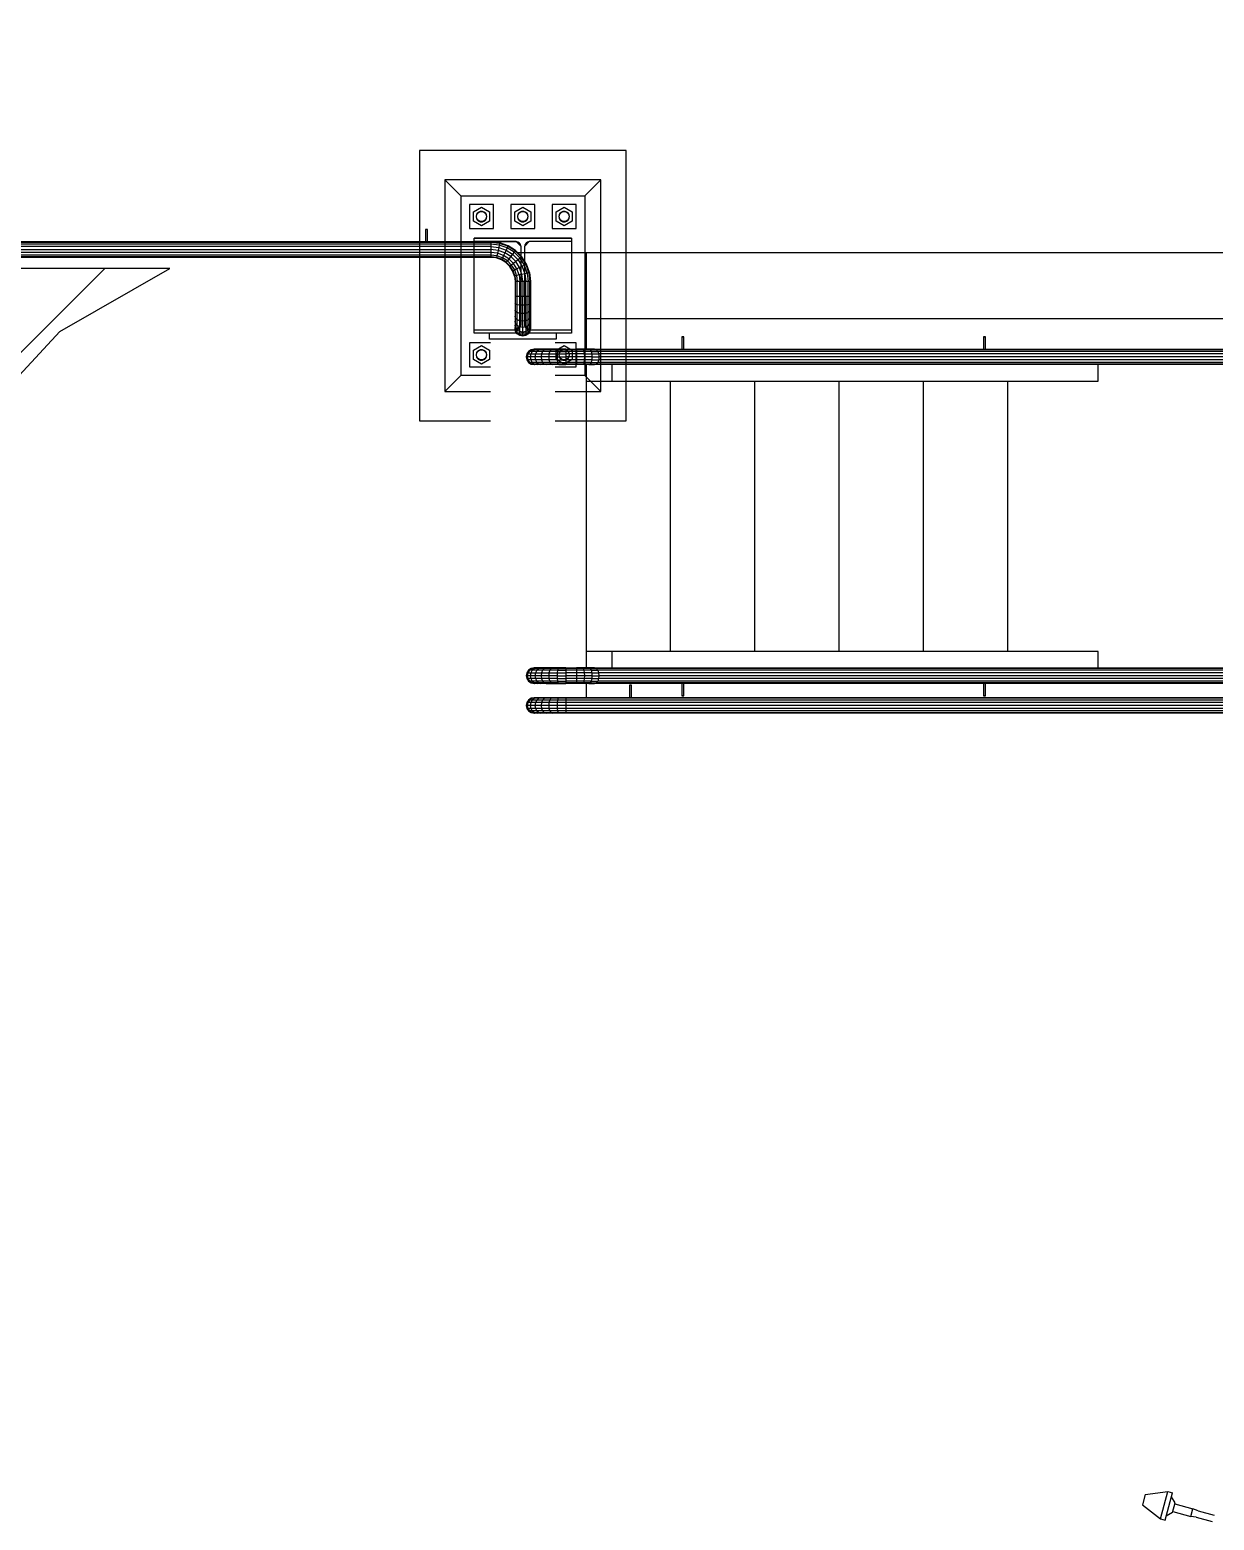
# Model space of a CAD drawing. Header units: metres. Extents: x 0 to 63075, y 0 to 44550.
# Drawn here: x 51832 to 52391, y 40464 to 41167 of the extents above; entities that cross this region are included whole.
import ezdxf

# ---------------------------------------------------------------- set-up
doc = ezdxf.new("R2010")
doc.units = ezdxf.units.M
doc.header["$LTSCALE"] = 75
for name, color, linetype in [('GSB', 7, 'Continuous'), ('ML6', 1, 'Continuous'), ('SDM', 7, 'Continuous'), ('SL1', 8, 'Continuous')]:
    doc.layers.add(name, color=color, linetype=linetype)
doc.styles.add('ROMANS', font='ROMANS.SHX')
doc.dimstyles.new('75___1-75', dxfattribs={"dimscale": 75, "dimtxt": 2.5, "dimasz": 2, "dimexe": 1.5, "dimexo": 1, "dimgap": 0.5, "dimtad": 1, "dimdec": 0, "dimzin": 12, "dimtxsty": 'ROMANS', "dimcen": 0, "dimclrd": 256, "dimclre": 256, "dimclrt": 3, "dimazin": 3, "dimtfac": 1, "dimtdec": 0, "dimtmove": 0, "dimatfit": 0, "dimfxl": 1, "dimlwd": -1, "dimlwe": -1, "dimarcsym": 0})

# ---------------------------------------------------------------- blocks, each defined once
blk = doc.blocks.new('A$C6bae614f')
at = {"layer": 'SL1'}
h = blk.add_hatch(dxfattribs=at)
h.set_pattern_fill('_USER', color=256, scale=195, angle=44.9981, style=0, pattern_type=0)
h.set_pattern_definition([(44.99813, (326091.56, -18363.04), (-137.8813, 137.89033), [])])
h.paths.add_polyline_path([(359760.7, 48209.2), (357689.8, 48209.3), (358149.4, 47980.1), (358391.7, 47682.6), (358756.2, 47608), (359119.1, 47692.5), (359415.1, 48010.8)])
for p, q in [((361195.5, 48579.7), (360545.5, 48579.7)), ((360545.5, 48579.7), (360545.5, 47729.7)), ((361195.5, 47729.7), (361195.5, 48579.7)), ((360675.5, 48437.2), (360625.5, 48487.2)), ((361115.5, 48487.2), (360625.5, 48487.2)), ((360625.5, 48487.2), (360625.5, 47822.2)), ((361115.5, 48487.2), (361065.5, 48437.2)), ((361115.5, 47822.2), (361115.5, 48487.2)), ((360675.5, 48437.2), (360675.5, 47872.2)), ((360675.5, 48437.2), (361065.5, 48437.2)), ((361065.5, 48437.2), (361065.5, 47872.2)), ((360703, 48409.7), (360703, 48334.7)), ((360778, 48409.7), (360703, 48409.7)), ((360715.1, 48386.9), (360740.5, 48401.6)), ((360715.1, 48357.5), (360715.1, 48386.9)), ((360725.5, 48379.4), (360723.9, 48372.2)), ((360723.9, 48372.2), (360725.5, 48365)), ((360730.1, 48385.2), (360725.5, 48379.4)), ((360736.8, 48388.4), (360730.1, 48385.2)), ((360744.2, 48388.4), (360736.8, 48388.4)), ((360740.5, 48401.6), (360766, 48386.9)), ((360750.9, 48385.2), (360744.2, 48388.4)), ((360755.5, 48379.4), (360750.9, 48385.2)), ((360757.2, 48372.2), (360755.5, 48379.4)), ((360755.5, 48365), (360757.2, 48372.2)), ((360766, 48386.9), (360766, 48357.5)), ((360778, 48334.7), (360778, 48409.7)), ((360833, 48409.7), (360833, 48334.7)), ((360908, 48409.7), (360833, 48409.7)), ((360845.1, 48386.9), (360870.5, 48401.6)), ((360845.1, 48357.5), (360845.1, 48386.9)), ((360855.5, 48379.4), (360853.9, 48372.2)), ((360853.9, 48372.2), (360855.5, 48364.9)), ((360860.1, 48385.2), (360855.5, 48379.4)), ((360866.8, 48388.4), (360860.1, 48385.2)), ((360874.2, 48388.4), (360866.8, 48388.4)), ((360870.5, 48401.6), (360896, 48386.9)), ((360880.9, 48385.2), (360874.2, 48388.4)), ((360885.5, 48379.4), (360880.9, 48385.2)), ((360887.2, 48372.2), (360885.5, 48379.4)), ((360885.5, 48364.9), (360887.2, 48372.2)), ((360896, 48386.9), (360896, 48357.5)), ((360908, 48334.7), (360908, 48409.7)), ((360963, 48409.7), (360963, 48334.7)), ((361038, 48409.7), (360963, 48409.7)), ((360975.1, 48386.9), (361000.5, 48401.5)), ((360975.1, 48357.5), (360975.1, 48386.9)), ((360985.5, 48379.4), (360983.9, 48372.2)), ((360983.9, 48372.2), (360985.5, 48364.9)), ((360990.1, 48385.2), (360985.5, 48379.4)), ((360996.8, 48388.4), (360990.1, 48385.2)), ((361004.2, 48388.4), (360996.8, 48388.4)), ((361000.5, 48401.5), (361026, 48386.9)), ((361010.9, 48385.2), (361004.2, 48388.4)), ((361015.5, 48379.4), (361010.9, 48385.2)), ((361017.2, 48372.2), (361015.5, 48379.4)), ((361015.5, 48364.9), (361017.2, 48372.2)), ((361026, 48386.9), (361026, 48357.5)), ((361038, 48334.7), (361038, 48409.7)), ((360564.2, 48331.7), (360564.2, 48292.6)), ((360570.5, 48331.7), (360564.2, 48331.7)), ((360570.5, 48292.6), (360570.5, 48331.7)), ((360703, 48334.7), (360778, 48334.7)), ((360740.5, 48342.8), (360715.1, 48357.5)), ((360725.5, 48365), (360730.1, 48359.2)), ((360730.1, 48359.2), (360736.8, 48355.9)), ((360736.8, 48355.9), (360744.2, 48355.9)), ((360766, 48357.5), (360740.5, 48342.8)), ((360744.2, 48355.9), (360750.9, 48359.2)), ((360750.9, 48359.2), (360755.5, 48365)), ((360833, 48334.7), (360908, 48334.7)), ((360870.5, 48342.8), (360845.1, 48357.5)), ((360855.5, 48364.9), (360860.1, 48359.1)), ((360860.1, 48359.1), (360866.8, 48355.9)), ((360866.8, 48355.9), (360874.2, 48355.9)), ((360896, 48357.5), (360870.5, 48342.8)), ((360874.2, 48355.9), (360880.9, 48359.1)), ((360880.9, 48359.1), (360885.5, 48364.9)), ((360963, 48334.7), (361038, 48334.7)), ((361000.5, 48342.8), (360975.1, 48357.5)), ((360985.5, 48364.9), (360990.1, 48359.1)), ((360990.1, 48359.1), (360996.8, 48355.9)), ((360996.8, 48355.9), (361004.2, 48355.9)), ((361026, 48357.5), (361000.5, 48342.8)), ((361004.2, 48355.9), (361010.9, 48359.1)), ((361010.9, 48359.1), (361015.5, 48364.9)), ((360770.5, 48292.6), (352386, 48292.9)), ((360770.5, 48290.7), (352386, 48291)), ((360770.5, 48285.4), (352386, 48285.7)), ((360770.5, 48277.5), (352386, 48277.8)), ((360717.5, 48304.2), (361023.5, 48304.2)), ((360717.5, 48005.2), (360717.5, 48304.2)), ((361023.5, 48304.2), (360717.5, 48304.2)), ((360850, 48293.2), (360717.5, 48293.2)), ((360717.5, 48293.2), (360850, 48293.2)), ((360798.2, 48289.5), (360770.5, 48292.6)), ((360770.5, 48292.6), (360770.5, 48290.7)), ((360797.8, 48287.7), (360770.5, 48290.7)), ((360770.5, 48290.7), (360770.5, 48285.4)), ((360770.5, 48285.4), (360770.5, 48277.5)), ((360796.6, 48282.5), (360770.5, 48285.4)), ((360770.5, 48277.5), (360794.9, 48274.8)), ((360770.5, 48277.5), (360770.5, 48268.2)), ((360794.9, 48274.8), (360792.8, 48265.7)), ((360796.6, 48282.5), (360794.9, 48274.8)), ((360794.9, 48274.8), (360818, 48266.7)), ((360797.8, 48287.7), (360796.6, 48282.5)), ((360821.4, 48273.8), (360796.6, 48282.5)), ((360798.2, 48289.5), (360797.8, 48287.7)), ((360823.7, 48278.6), (360797.8, 48287.7)), ((360824.5, 48280.3), (360798.2, 48289.5)), ((360821.4, 48273.8), (360818, 48266.7)), ((360823.7, 48278.6), (360821.4, 48273.8)), ((360843.6, 48259.9), (360821.4, 48273.8)), ((360824.5, 48280.3), (360823.7, 48278.6)), ((360846.9, 48264), (360823.7, 48278.6)), ((360848.1, 48265.4), (360824.5, 48280.3)), ((360865, 48278.2), (360850, 48293.2)), ((360865, 48278.2), (360850, 48293.2)), ((360865, 48031.2), (360865, 48278.2)), ((360891, 48293.2), (360876, 48278.2)), ((360876, 48278.2), (360891, 48293.2)), ((360876, 48278.2), (360876, 48031.2)), ((361023.5, 48293.2), (360891, 48293.2)), ((361023.5, 48293.2), (360891, 48293.2)), ((361023.5, 48304.2), (361023.5, 48005.2)), ((352386, 48268.5), (360770.5, 48268.2)), ((360770.5, 48258.8), (352386, 48259.1)), ((360770.5, 48250.9), (352386, 48251.2)), ((360770.5, 48245.6), (352386, 48245.9)), ((360770.5, 48243.8), (352386, 48244.1)), ((360792.8, 48265.7), (360770.5, 48268.2)), ((360770.5, 48268.2), (360770.5, 48258.8)), ((360790.7, 48256.6), (360770.5, 48258.8)), ((360770.5, 48258.8), (360770.5, 48250.9)), ((360770.5, 48250.9), (360770.5, 48245.6)), ((360788.9, 48248.9), (360770.5, 48250.9)), ((360770.5, 48245.6), (360770.5, 48243.8)), ((360787.8, 48243.7), (360770.5, 48245.6)), ((360787.3, 48241.9), (360770.5, 48243.8)), ((360787.8, 48243.7), (360787.3, 48241.9)), ((360803.3, 48236.3), (360787.3, 48241.9)), ((360788.9, 48248.9), (360787.8, 48243.7)), ((360804.1, 48238), (360787.8, 48243.7)), ((360790.7, 48256.6), (360788.9, 48248.9)), ((360806.4, 48242.7), (360788.9, 48248.9)), ((360792.8, 48265.7), (360790.7, 48256.6)), ((360809.9, 48249.9), (360790.7, 48256.6)), ((360813.9, 48258.3), (360792.8, 48265.7)), ((360804.1, 48238), (360803.3, 48236.3)), ((360817.7, 48227.3), (360803.3, 48236.3)), ((360806.4, 48242.7), (360804.1, 48238)), ((360818.8, 48228.7), (360804.1, 48238)), ((360809.9, 48249.9), (360806.4, 48242.7)), ((360822.1, 48232.9), (360806.4, 48242.7)), ((360813.9, 48258.3), (360809.9, 48249.9)), ((360827.1, 48239.1), (360809.9, 48249.9)), ((360818, 48266.7), (360813.9, 48258.3)), ((360832.9, 48246.4), (360813.9, 48258.3)), ((360818.8, 48228.7), (360817.7, 48227.3)), ((360829.6, 48215.3), (360817.7, 48227.3)), ((360818, 48266.7), (360838.7, 48253.7)), ((360822.1, 48232.9), (360818.8, 48228.7)), ((360831.1, 48216.5), (360818.8, 48228.7)), ((360827.1, 48239.1), (360822.1, 48232.9)), ((360835.2, 48219.8), (360822.1, 48232.9)), ((360832.9, 48246.4), (360827.1, 48239.1)), ((360841.4, 48224.7), (360827.1, 48239.1)), ((360838.7, 48253.7), (360832.9, 48246.4)), ((360848.7, 48230.5), (360832.9, 48246.4)), ((360843.6, 48259.9), (360838.7, 48253.7)), ((360838.7, 48253.7), (360856, 48236.4)), ((360848.7, 48230.5), (360841.4, 48224.7)), ((360846.9, 48264), (360843.6, 48259.9)), ((360862.2, 48241.3), (360843.6, 48259.9)), ((360848.1, 48265.4), (360846.9, 48264)), ((360866.3, 48244.6), (360846.9, 48264)), ((360867.8, 48245.7), (360848.1, 48265.4)), ((360856, 48236.4), (360848.7, 48230.5)), ((360860.6, 48211.6), (360848.7, 48230.5)), ((364431.1, 48258.1), (360855.3, 48258.2)), ((360862.2, 48241.3), (360856, 48236.4)), ((360856, 48236.4), (360869, 48215.6)), ((360866.3, 48244.6), (360862.2, 48241.3)), ((360876.2, 48219.1), (360862.2, 48241.3)), ((360867.8, 48245.7), (360866.3, 48244.6)), ((360880.9, 48221.4), (360866.3, 48244.6)), ((360882.6, 48222.2), (360867.8, 48245.7)), ((361070.5, 47955.3), (361070.5, 48258.2)), ((360831.1, 48216.5), (360829.6, 48215.3)), ((360838.6, 48201), (360829.6, 48215.3)), ((360835.2, 48219.8), (360831.1, 48216.5)), ((360840.3, 48201.8), (360831.1, 48216.5)), ((360841.4, 48224.7), (360835.2, 48219.8)), ((360845.1, 48204.1), (360835.2, 48219.8)), ((360840.3, 48201.8), (360838.6, 48201)), ((360844.2, 48185), (360838.6, 48201)), ((360845.1, 48204.1), (360840.3, 48201.8)), ((360846, 48185.4), (360840.3, 48201.8)), ((360852.2, 48207.5), (360841.4, 48224.7)), ((360846, 48185.4), (360844.2, 48185)), ((360844.2, 48185), (360846.1, 48168.2)), ((360852.2, 48207.5), (360845.1, 48204.1)), ((360851.2, 48186.6), (360845.1, 48204.1)), ((360851.2, 48186.6), (360846, 48185.4)), ((360846, 48185.4), (360848, 48168.2)), ((360858.9, 48188.4), (360851.2, 48186.6)), ((360851.2, 48186.6), (360853.3, 48168.2)), ((360860.6, 48211.6), (360852.2, 48207.5)), ((360858.9, 48188.4), (360852.2, 48207.5)), ((360868, 48190.4), (360858.9, 48188.4)), ((360858.9, 48188.4), (360861.2, 48168.2)), ((360869, 48215.6), (360860.6, 48211.6)), ((360868, 48190.4), (360860.6, 48211.6)), ((360877.1, 48192.5), (360868, 48190.4)), ((360870.5, 48168.2), (360868, 48190.4)), ((360876.2, 48219.1), (360869, 48215.6)), ((360869, 48215.6), (360877.1, 48192.5)), ((360880.9, 48221.4), (360876.2, 48219.1)), ((360884.8, 48194.3), (360876.2, 48219.1)), ((360884.8, 48194.3), (360877.1, 48192.5)), ((360877.1, 48192.5), (360879.9, 48168.2)), ((360882.6, 48222.2), (360880.9, 48221.4)), ((360890, 48195.4), (360880.9, 48221.4)), ((360891.8, 48195.9), (360882.6, 48222.2)), ((360890, 48195.4), (360884.8, 48194.3)), ((360884.8, 48194.3), (360887.8, 48168.2)), ((360891.8, 48195.9), (360890, 48195.4)), ((360890, 48195.4), (360893.1, 48168.2)), ((360891.8, 48195.9), (360894.9, 48168.2)), ((360846.1, 48168.2), (360846.1, 48020.9)), ((360894.9, 48168.2), (360846.1, 48168.2)), ((360848, 48022.4), (360848, 48168.2)), ((360853.3, 48006.6), (360853.3, 48168.2)), ((360861.2, 48001.5), (360861.2, 48168.2)), ((360870.5, 48168.2), (360870.5, 48120.9)), ((360879.9, 48120.9), (360879.9, 48168.2)), ((360887.8, 48006.6), (360887.8, 48168.2)), ((360893.1, 48014.3), (360893.1, 48168.2)), ((360894.9, 48168.2), (360894.9, 48020.9)), ((360894.9, 48120.9), (360846.1, 48120.9)), ((360848, 48096.6), (360846.1, 48098.7)), ((360853.3, 48094.8), (360848, 48096.6)), ((360861.2, 48093.7), (360853.3, 48094.8)), ((360870.5, 48093.2), (360861.2, 48093.7)), ((360870.5, 47996.5), (360870.5, 48120.9)), ((360879.9, 48093.7), (360870.5, 48093.2)), ((360879.9, 48120.9), (360879.9, 47998.4)), ((360887.8, 48094.8), (360879.9, 48093.7)), ((360893.1, 48096.6), (360887.8, 48094.8)), ((360894.9, 48098.7), (360893.1, 48096.6)), ((360848, 48073.5), (360846.1, 48077.5)), ((360848, 48052.8), (360846.1, 48058.6)), ((360848, 48035.4), (360846.1, 48042.7)), ((360853.3, 48070), (360848, 48073.5)), ((360853.3, 48047.8), (360848, 48052.8)), ((360861.2, 48067.8), (360853.3, 48070)), ((360861.2, 48044.5), (360853.3, 48047.8)), ((360870.5, 48066.9), (360861.2, 48067.8)), ((360870.5, 48043.4), (360861.2, 48044.5)), ((360879.9, 48067.8), (360870.5, 48066.9)), ((360879.9, 48044.5), (360870.5, 48043.4)), ((360887.8, 48070), (360879.9, 48067.8)), ((360887.8, 48047.8), (360879.9, 48044.5)), ((360893.1, 48073.5), (360887.8, 48070)), ((360893.1, 48052.8), (360887.8, 48047.8)), ((360894.9, 48077.5), (360893.1, 48073.5)), ((360894.9, 48058.6), (360893.1, 48052.8)), ((360894.9, 48042.7), (360893.1, 48035.4)), ((361070.5, 48051.2), (364431.1, 48051.1)), ((360717.5, 48016.2), (360850, 48016.2)), ((361023.5, 48005.2), (360717.5, 48005.2)), ((360765.5, 47986.2), (360765.5, 48005.2)), ((360848, 48022.4), (360846.1, 48030.8)), ((360848, 48014.3), (360846.1, 48023.4)), ((360848, 48011.6), (360846.1, 48020.9)), ((360853.3, 48029.2), (360848, 48035.4)), ((360848, 48014.3), (360848, 48022.4)), ((360853.3, 48015.3), (360848, 48022.4)), ((360853.3, 48006.6), (360848, 48014.3)), ((360848, 48014.3), (360848, 48011.6)), ((360853.3, 48003.7), (360848, 48011.6)), ((360850, 48016.2), (360865, 48031.2)), ((360861.2, 48025.1), (360853.3, 48029.2)), ((360861.2, 48010.5), (360853.3, 48015.3)), ((360853.3, 48006.6), (360853.3, 48003.7)), ((360861.2, 48001.5), (360853.3, 48006.6)), ((360861.2, 47998.4), (360853.3, 48003.7)), ((360870.5, 48023.7), (360861.2, 48025.1)), ((360870.5, 48008.8), (360861.2, 48010.5)), ((360870.5, 47999.6), (360861.2, 48001.5)), ((360861.2, 48001.5), (360861.2, 47998.4)), ((360870.5, 47996.5), (360861.2, 47998.4)), ((360879.9, 48025.1), (360870.5, 48023.7)), ((360879.9, 48010.5), (360870.5, 48008.8)), ((360879.9, 48001.5), (360870.5, 47999.6)), ((360879.9, 47998.4), (360870.5, 47996.5)), ((360876, 48031.2), (360891, 48016.2)), ((360887.8, 48029.2), (360879.9, 48025.1)), ((360887.8, 48015.3), (360879.9, 48010.5)), ((360887.8, 48006.6), (360879.9, 48001.5)), ((360887.8, 48003.7), (360879.9, 47998.4)), ((360893.1, 48035.4), (360887.8, 48029.2)), ((360893.1, 48022.4), (360887.8, 48015.3)), ((360893.1, 48014.3), (360887.8, 48006.6)), ((360893.1, 48011.6), (360887.8, 48003.7)), ((360887.8, 48006.6), (360887.8, 48003.7)), ((360891, 48016.2), (361023.5, 48016.2)), ((360894.9, 48030.8), (360893.1, 48022.4)), ((360893.1, 48014.3), (360894.9, 48023.4)), ((360894.9, 48020.9), (360893.1, 48011.6)), ((360893.1, 48011.6), (360893.1, 48014.3)), ((360894.7, 48022.2), (360894.9, 48020.9)), ((360975.5, 48005.2), (360975.5, 47986.2)), ((361376.9, 47994.4), (361370.5, 47994.4)), ((361370.5, 47994.4), (361376.9, 47994.4)), ((361370.5, 47994.4), (361370.5, 47955.3)), ((361376.9, 47955.3), (361376.9, 47994.4)), ((362318.8, 47994.4), (362325.2, 47994.4)), ((362325.2, 47994.4), (362318.8, 47994.4)), ((362318.8, 47994.4), (362318.8, 47955.3)), ((362325.2, 47955.3), (362325.2, 47994.4)), ((360703, 47974.7), (360703, 47899.7)), ((360769, 47974.7), (360703, 47974.7)), ((360715.1, 47951.9), (360740.5, 47966.6)), ((360715.1, 47922.5), (360715.1, 47951.9)), ((360725.5, 47944.4), (360723.8, 47937.2)), ((360730.1, 47950.2), (360725.5, 47944.4)), ((360736.8, 47953.4), (360730.1, 47950.2)), ((360744.2, 47953.4), (360736.8, 47953.4)), ((360740.5, 47966.6), (360765.9, 47951.9)), ((360750.9, 47950.2), (360744.2, 47953.4)), ((360755.5, 47944.4), (360750.9, 47950.2)), ((360757.2, 47937.2), (360755.5, 47944.4)), ((360975.5, 47986.2), (360765.5, 47986.2)), ((360765.9, 47951.9), (360765.9, 47922.5)), ((360888.8, 47948.2), (360883.5, 47940.3)), ((360891.7, 47948.2), (360886.5, 47940.3)), ((360896.7, 47953.5), (360888.8, 47948.2)), ((360891.7, 47948.2), (360888.8, 47948.2)), ((360899.4, 47953.5), (360891.7, 47948.2)), ((360900.4, 47948.2), (360891.7, 47948.2)), ((360900.4, 47948.2), (360895.6, 47940.3)), ((360906, 47955.3), (360896.7, 47953.5)), ((360899.4, 47953.5), (360896.7, 47953.5)), ((360908.5, 47955.3), (360899.4, 47953.5)), ((360907.5, 47953.5), (360899.4, 47953.5)), ((360907.5, 47953.5), (360900.4, 47948.2)), ((360914.3, 47948.2), (360900.4, 47948.2)), ((360908.5, 47955.3), (360906, 47955.3)), ((360915.9, 47955.3), (360907.5, 47953.5)), ((360920.5, 47953.5), (360907.5, 47953.5)), ((360915.9, 47955.3), (360908.5, 47955.3)), ((360914.3, 47948.2), (360910.2, 47940.3)), ((360920.5, 47953.5), (360914.3, 47948.2)), ((360932.9, 47948.2), (360914.3, 47948.2)), ((360927.8, 47955.3), (360915.9, 47955.3)), ((360927.8, 47955.3), (360920.5, 47953.5)), ((360937.8, 47953.5), (360920.5, 47953.5)), ((360943.7, 47955.3), (360927.8, 47955.3)), ((360932.9, 47948.2), (360929.6, 47940.3)), ((360937.8, 47953.5), (360932.9, 47948.2)), ((360955.1, 47948.2), (360932.9, 47948.2)), ((360943.7, 47955.3), (360937.8, 47953.5)), ((360958.6, 47953.5), (360937.8, 47953.5)), ((360962.6, 47955.3), (360943.7, 47955.3)), ((360955.1, 47948.2), (360952.8, 47940.3)), ((360958.6, 47953.5), (360955.1, 47948.2)), ((360979.9, 47948.2), (360955.1, 47948.2)), ((360962.6, 47955.3), (360958.6, 47953.5)), ((360981.7, 47953.5), (360958.6, 47953.5)), ((360983.8, 47955.3), (360962.6, 47955.3)), ((361038, 47974.7), (360972, 47974.7)), ((360975.1, 47951.9), (361000.5, 47966.5)), ((360975.1, 47922.5), (360975.1, 47951.9)), ((360979.9, 47948.2), (360978.7, 47940.3)), ((360981.7, 47953.5), (360979.9, 47948.2)), ((360979.9, 47948.2), (361006, 47948.2)), ((360983.8, 47955.3), (360981.7, 47953.5)), ((360981.7, 47953.5), (361006, 47953.5)), ((361006, 47955.3), (360983.8, 47955.3)), ((360985.5, 47944.4), (360983.8, 47937.2)), ((360990.1, 47950.2), (360985.5, 47944.4)), ((360996.8, 47953.4), (360990.1, 47950.2)), ((361004.2, 47953.4), (360996.8, 47953.4)), ((361000.5, 47966.5), (361025.9, 47951.9)), ((361010.9, 47950.2), (361004.2, 47953.4)), ((361006, 47955.3), (361039.1, 47955.3)), ((361006, 47955.3), (361006, 47953.5)), ((361039.1, 47953.5), (361006, 47953.5)), ((361006, 47953.5), (361006, 47948.2)), ((361006, 47948.2), (361006, 47940.3)), ((361039.1, 47948.2), (361006, 47948.2)), ((361015.5, 47944.4), (361010.9, 47950.2)), ((361017.2, 47937.2), (361015.5, 47944.4)), ((361025.9, 47951.9), (361025.9, 47922.5)), ((361038, 47899.7), (361038, 47974.7)), ((361059.3, 47955.3), (361039.1, 47955.3)), ((361039.1, 47955.3), (361039.1, 47953.5)), ((361061.1, 47953.5), (361039.1, 47953.5)), ((361039.1, 47953.5), (361039.1, 47948.2)), ((361039.1, 47948.2), (361039.1, 47940.3)), ((361062.7, 47948.2), (361039.1, 47948.2)), ((361059.3, 47955.3), (361061.1, 47953.5)), ((361078.6, 47955.3), (361059.3, 47955.3)), ((361061.1, 47953.5), (361062.7, 47948.2)), ((361082.3, 47953.5), (361061.1, 47953.5)), ((361085.4, 47948.2), (361062.7, 47948.2)), ((361062.7, 47948.2), (361063.8, 47940.3)), ((361096.3, 47955.3), (361078.6, 47955.3)), ((361078.6, 47955.3), (361082.3, 47953.5)), ((361082.3, 47953.5), (361101.6, 47953.5)), ((361082.3, 47953.5), (361085.4, 47948.2)), ((361085.4, 47948.2), (361087.5, 47940.3)), ((361085.4, 47948.2), (361106.1, 47948.2)), ((361096.3, 47955.3), (361101.6, 47953.5)), ((361096.3, 47955.3), (364345.1, 47955.2)), ((364361.4, 47953.4), (361101.6, 47953.5)), ((361101.6, 47953.5), (361106.1, 47948.2)), ((361106.1, 47948.2), (361109.2, 47940.3)), ((364375.3, 47948.1), (361106.1, 47948.2)), ((360703, 47899.7), (360769, 47899.7)), ((360740.5, 47907.8), (360715.1, 47922.5)), ((360723.8, 47937.2), (360725.5, 47930)), ((360725.5, 47930), (360730.1, 47924.2)), ((360730.1, 47924.2), (360736.8, 47920.9)), ((360736.8, 47920.9), (360744.2, 47920.9)), ((360765.9, 47922.5), (360740.5, 47907.8)), ((360744.2, 47920.9), (360750.9, 47924.2)), ((360750.9, 47924.2), (360755.5, 47930)), ((360755.5, 47930), (360757.2, 47937.2)), ((360883.5, 47940.3), (360881.6, 47930.9)), ((360881.6, 47930.9), (360883.5, 47921.6)), ((360884.7, 47930.9), (360881.6, 47930.9)), ((360886.5, 47940.3), (360883.5, 47940.3)), ((360883.5, 47921.6), (360888.7, 47913.7)), ((360886.5, 47921.6), (360883.5, 47921.6)), ((360886.5, 47940.3), (360884.7, 47930.9)), ((360884.7, 47930.9), (360886.5, 47921.6)), ((360893.9, 47930.9), (360884.7, 47930.9)), ((360886.5, 47940.3), (360895.6, 47940.3)), ((360886.5, 47921.6), (360891.7, 47913.7)), ((360895.6, 47921.6), (360886.5, 47921.6)), ((360888.7, 47913.7), (360896.7, 47908.4)), ((360891.7, 47913.7), (360888.7, 47913.7)), ((360891.7, 47913.7), (360899.4, 47908.4)), ((360900.4, 47913.7), (360891.7, 47913.7)), ((360895.6, 47940.3), (360893.9, 47930.9)), ((360908.7, 47930.9), (360893.9, 47930.9)), ((360893.9, 47930.9), (360895.6, 47921.6)), ((360895.6, 47940.3), (360910.2, 47940.3)), ((360895.6, 47921.6), (360900.4, 47913.7)), ((360910.2, 47921.6), (360895.6, 47921.6)), ((360896.7, 47908.4), (360906, 47906.5)), ((360899.4, 47908.4), (360896.7, 47908.4)), ((360899.4, 47908.4), (360908.5, 47906.5)), ((360907.5, 47908.4), (360899.4, 47908.4)), ((360900.4, 47913.7), (360907.5, 47908.4)), ((360914.3, 47913.7), (360900.4, 47913.7)), ((360908.5, 47906.5), (360906, 47906.5)), ((360907.5, 47908.4), (360915.9, 47906.5)), ((360920.5, 47908.4), (360907.5, 47908.4)), ((360915.9, 47906.5), (360908.5, 47906.5)), ((360910.2, 47940.3), (360908.7, 47930.9)), ((360928.4, 47930.9), (360908.7, 47930.9)), ((360908.7, 47930.9), (360910.2, 47921.6)), ((360910.2, 47940.3), (360929.6, 47940.3)), ((360910.2, 47921.6), (360914.3, 47913.7)), ((360929.6, 47921.6), (360910.2, 47921.6)), ((360932.9, 47913.7), (360914.3, 47913.7)), ((360914.3, 47913.7), (360920.5, 47908.4)), ((360927.8, 47906.5), (360915.9, 47906.5)), ((360937.8, 47908.4), (360920.5, 47908.4)), ((360920.5, 47908.4), (360927.8, 47906.5)), ((360943.7, 47906.5), (360927.8, 47906.5)), ((360929.6, 47940.3), (360928.4, 47930.9)), ((360928.4, 47930.9), (360929.6, 47921.6)), ((360952, 47930.9), (360928.4, 47930.9)), ((360929.6, 47940.3), (360952.8, 47940.3)), ((360929.6, 47921.6), (360932.9, 47913.7)), ((360952.8, 47921.6), (360929.6, 47921.6)), ((360932.9, 47913.7), (360937.8, 47908.4)), ((360955.1, 47913.7), (360932.9, 47913.7)), ((360958.6, 47908.4), (360937.8, 47908.4)), ((360937.8, 47908.4), (360943.7, 47906.5)), ((360962.6, 47906.5), (360943.7, 47906.5)), ((360952.8, 47940.3), (360952, 47930.9)), ((360978.3, 47930.9), (360952, 47930.9)), ((360952, 47930.9), (360952.8, 47921.6)), ((360952.8, 47940.3), (360978.7, 47940.3)), ((360978.7, 47921.6), (360952.8, 47921.6)), ((360952.8, 47921.6), (360955.1, 47913.7)), ((360955.1, 47913.7), (360958.6, 47908.4)), ((360979.9, 47913.7), (360955.1, 47913.7)), ((360958.6, 47908.4), (360962.6, 47906.5)), ((360981.7, 47908.4), (360958.6, 47908.4)), ((360983.8, 47906.5), (360962.6, 47906.5)), ((360972, 47899.7), (361038, 47899.7)), ((361000.5, 47907.8), (360975.1, 47922.5)), ((360978.7, 47940.3), (360978.3, 47930.9)), ((360978.3, 47930.9), (360978.7, 47921.6)), ((360978.3, 47930.9), (361006, 47930.9)), ((360978.7, 47940.3), (361006, 47940.3)), ((360978.7, 47921.6), (361006, 47921.6)), ((360978.7, 47921.6), (360979.9, 47913.7)), ((360979.9, 47913.7), (361006, 47913.7)), ((360979.9, 47913.7), (360981.7, 47908.4)), ((360981.7, 47908.4), (360983.8, 47906.5)), ((360981.7, 47908.4), (361006, 47908.4)), ((360983.8, 47937.2), (360985.5, 47929.9)), ((360983.8, 47906.5), (361006, 47906.5)), ((360985.5, 47929.9), (360990.1, 47924.1)), ((360990.1, 47924.1), (360996.8, 47920.9)), ((360996.8, 47920.9), (361004.2, 47920.9)), ((361025.9, 47922.5), (361000.5, 47907.8)), ((361004.2, 47920.9), (361010.9, 47924.1)), ((361039.1, 47940.3), (361006, 47940.3)), ((361006, 47940.3), (361006, 47930.9)), ((361006, 47930.9), (361006, 47921.6)), ((361039.1, 47930.9), (361006, 47930.9)), ((361039.1, 47921.6), (361006, 47921.6)), ((361006, 47921.6), (361006, 47913.7)), ((361006, 47913.7), (361006, 47908.4)), ((361039.1, 47913.7), (361006, 47913.7)), ((361039.1, 47908.4), (361006, 47908.4)), ((361006, 47908.4), (361006, 47906.5)), ((361039.1, 47906.5), (361006, 47906.5)), ((361010.9, 47924.1), (361015.5, 47929.9)), ((361015.5, 47929.9), (361017.2, 47937.2)), ((361039.1, 47940.3), (361039.1, 47930.9)), ((361063.8, 47940.3), (361039.1, 47940.3)), ((361039.1, 47930.9), (361039.1, 47921.6)), ((361064.2, 47930.9), (361039.1, 47930.9)), ((361039.1, 47921.6), (361039.1, 47913.7)), ((361063.8, 47921.6), (361039.1, 47921.6)), ((361039.1, 47913.7), (361039.1, 47908.4)), ((361062.7, 47913.7), (361039.1, 47913.7)), ((361061.1, 47908.4), (361039.1, 47908.4)), ((361039.1, 47908.4), (361039.1, 47906.5)), ((361059.3, 47906.5), (361039.1, 47906.5)), ((361061.1, 47908.4), (361059.3, 47906.5)), ((361078.6, 47906.5), (361059.3, 47906.5)), ((361062.7, 47913.7), (361061.1, 47908.4)), ((361082.3, 47908.4), (361061.1, 47908.4)), ((361063.8, 47921.6), (361062.7, 47913.7)), ((361085.4, 47913.7), (361062.7, 47913.7)), ((361063.8, 47940.3), (361064.2, 47930.9)), ((361063.8, 47940.3), (361087.5, 47940.3)), ((361064.2, 47930.9), (361063.8, 47921.6)), ((361087.5, 47921.6), (361063.8, 47921.6)), ((361088.2, 47930.9), (361064.2, 47930.9)), ((361070.5, 46952.8), (361070.5, 47906.5)), ((361082.3, 47908.4), (361078.6, 47906.5)), ((361078.6, 47906.5), (361096.3, 47906.5)), ((361085.4, 47913.7), (361082.3, 47908.4)), ((361082.3, 47908.4), (361101.6, 47908.4)), ((361087.5, 47921.6), (361085.4, 47913.7)), ((361085.4, 47913.7), (361106.1, 47913.7)), ((361087.5, 47940.3), (361088.2, 47930.9)), ((361087.5, 47940.3), (361109.2, 47940.3)), ((361088.2, 47930.9), (361087.5, 47921.6)), ((361087.5, 47921.6), (361109.2, 47921.6)), ((361088.2, 47930.9), (361110.2, 47930.9)), ((361101.6, 47908.4), (361096.3, 47906.5)), ((364345.1, 47906.4), (361096.3, 47906.5)), ((361106.1, 47913.7), (361101.6, 47908.4)), ((364361.4, 47908.3), (361101.6, 47908.4)), ((361109.2, 47921.6), (361106.1, 47913.7)), ((364375.3, 47913.6), (361106.1, 47913.7)), ((361109.2, 47940.3), (361110.2, 47930.9)), ((364384.5, 47940.1), (361109.2, 47940.3)), ((361110.2, 47930.9), (361109.2, 47921.6)), ((364384.5, 47921.5), (361109.2, 47921.6)), ((364387.8, 47930.8), (361110.2, 47930.9)), ((361150.1, 47906.5), (361150.1, 47854.7)), ((361150.1, 47906.5), (361150.1, 47854.7)), ((362679.5, 47854.6), (362679.5, 47906.5)), ((360675.5, 47872.2), (360625.5, 47822.2)), ((360769, 47872.2), (360675.5, 47872.2)), ((361065.5, 47872.2), (360972, 47872.2)), ((361115.5, 47822.2), (361065.5, 47872.2)), ((361070.5, 47854.7), (361150.1, 47854.7)), ((361150.1, 47854.7), (362679.5, 47854.6)), ((361335.5, 47004.7), (361335.5, 47854.7)), ((361600.5, 47004.7), (361600.5, 47854.7)), ((361865.5, 47004.7), (361865.5, 47854.7)), ((362130.5, 47004.6), (362130.5, 47854.6)), ((362395.5, 47004.6), (362395.5, 47854.6)), ((360625.5, 47822.2), (360769, 47822.2)), ((360972, 47822.2), (361115.5, 47822.2)), ((360545.5, 47729.7), (360769, 47729.7)), ((360972, 47729.7), (361195.5, 47729.7)), ((362679.4, 47004.6), (361070.5, 47004.7)), ((361150.1, 47004.7), (361150.1, 46952.8)), ((362679.4, 46952.8), (362679.4, 47004.6)), ((360883.4, 46937.8), (360881.6, 46928.4)), ((360881.6, 46928.4), (360883.4, 46919.1)), ((360884.7, 46928.4), (360881.6, 46928.4)), ((360888.7, 46945.7), (360883.4, 46937.8)), ((360886.5, 46937.8), (360883.4, 46937.8)), ((360883.4, 46919.1), (360888.7, 46911.2)), ((360886.5, 46919.1), (360883.4, 46919.1)), ((360886.5, 46937.8), (360884.7, 46928.4)), ((360884.7, 46928.4), (360886.5, 46919.1)), ((360908.7, 46928.4), (360884.7, 46928.4)), ((360891.7, 46945.7), (360886.5, 46937.8)), ((360886.5, 46937.8), (360895.6, 46937.8)), ((360886.5, 46919.1), (360891.7, 46911.2)), ((360910.2, 46919.1), (360886.5, 46919.1)), ((360896.6, 46951), (360888.7, 46945.7)), ((360891.7, 46945.7), (360888.7, 46945.7)), ((360899.4, 46951), (360891.7, 46945.7)), ((360900.3, 46945.7), (360891.7, 46945.7)), ((360895.6, 46937.8), (360893.9, 46928.4)), ((360893.9, 46928.4), (360895.6, 46919.1)), ((360900.3, 46945.7), (360895.6, 46937.8)), ((360895.6, 46937.8), (360978.7, 46937.8)), ((360895.6, 46919.1), (360900.3, 46911.2)), ((360906, 46952.8), (360896.6, 46951)), ((360899.4, 46951), (360896.6, 46951)), ((360908.5, 46952.8), (360899.4, 46951)), ((360907.5, 46951), (360899.4, 46951)), ((360907.5, 46951), (360900.3, 46945.7)), ((360979.9, 46945.7), (360900.3, 46945.7)), ((360908.5, 46952.8), (360906, 46952.8)), ((360915.9, 46952.8), (360907.5, 46951)), ((360981.6, 46951), (360907.5, 46951)), ((360915.9, 46952.8), (360908.5, 46952.8)), ((360910.2, 46937.8), (360908.7, 46928.4)), ((360978.3, 46928.4), (360908.7, 46928.4)), ((360908.7, 46928.4), (360910.2, 46919.1)), ((360914.3, 46945.7), (360910.2, 46937.8)), ((360910.2, 46919.1), (360914.3, 46911.2)), ((360929.6, 46919.1), (360910.2, 46919.1)), ((360920.5, 46951), (360914.3, 46945.7)), ((360927.8, 46952.8), (360915.9, 46952.8)), ((360927.8, 46952.8), (360920.5, 46951)), ((360943.6, 46952.8), (360927.8, 46952.8)), ((360929.6, 46937.8), (360928.4, 46928.4)), ((360928.4, 46928.4), (360929.6, 46919.1)), ((360932.9, 46945.7), (360929.6, 46937.8)), ((360929.6, 46919.1), (360932.9, 46911.2)), ((360952.8, 46919.1), (360929.6, 46919.1)), ((360937.8, 46951), (360932.9, 46945.7)), ((360943.6, 46952.8), (360937.8, 46951)), ((360983.7, 46952.8), (360943.6, 46952.8)), ((360952.8, 46937.8), (360952, 46928.4)), ((360952, 46928.4), (360952.8, 46919.1)), ((360955.1, 46945.7), (360952.8, 46937.8)), ((360978.7, 46919.1), (360952.8, 46919.1)), ((360952.8, 46919.1), (360955.1, 46911.2)), ((360958.5, 46951), (360955.1, 46945.7)), ((360962.6, 46952.8), (360958.5, 46951)), ((360978.7, 46937.8), (360978.3, 46928.4)), ((360978.3, 46928.4), (360978.7, 46919.1)), ((360978.3, 46928.4), (361006, 46928.4)), ((360979.9, 46945.7), (360978.7, 46937.8)), ((360978.7, 46937.8), (361006, 46937.8)), ((360978.7, 46919.1), (361006, 46919.1)), ((360978.7, 46919.1), (360979.9, 46911.2)), ((360981.6, 46951), (360979.9, 46945.7)), ((360979.9, 46945.7), (361006, 46945.7)), ((360983.7, 46952.8), (360981.6, 46951)), ((360981.6, 46951), (361006, 46951)), ((361006, 46952.8), (360983.7, 46952.8)), ((361006, 46952.8), (361039.1, 46952.8)), ((361006, 46952.8), (361006, 46951)), ((361039.1, 46951), (361006, 46951)), ((361006, 46951), (361006, 46945.7)), ((361006, 46945.7), (361006, 46937.8)), ((361039.1, 46945.7), (361006, 46945.7)), ((361039.1, 46937.8), (361006, 46937.8)), ((361006, 46937.8), (361006, 46928.4)), ((361006, 46928.4), (361006, 46919.1)), ((361039.1, 46928.4), (361006, 46928.4)), ((361039.1, 46919.1), (361006, 46919.1)), ((361006, 46919.1), (361006, 46911.2)), ((361059.2, 46952.8), (361039.1, 46952.8)), ((361039.1, 46952.8), (361039.1, 46951)), ((361082.2, 46951), (361039.1, 46951)), ((361039.1, 46951), (361039.1, 46945.7)), ((361039.1, 46945.7), (361039.1, 46937.8)), ((361085.3, 46945.7), (361039.1, 46945.7)), ((361039.1, 46937.8), (361039.1, 46928.4)), ((361087.4, 46937.8), (361039.1, 46937.8)), ((361039.1, 46928.4), (361039.1, 46919.1)), ((361088.2, 46928.4), (361039.1, 46928.4)), ((361039.1, 46919.1), (361039.1, 46911.2)), ((361087.4, 46919.1), (361039.1, 46919.1)), ((361059.2, 46952.8), (361061.1, 46951)), ((361078.5, 46952.8), (361059.2, 46952.8)), ((361061.1, 46951), (361062.7, 46945.7)), ((361062.7, 46945.7), (361063.8, 46937.8)), ((361063.8, 46919.1), (361062.7, 46911.2)), ((361063.8, 46937.8), (361064.1, 46928.4)), ((361064.1, 46928.4), (361063.8, 46919.1)), ((361096.2, 46952.8), (361078.5, 46952.8)), ((361078.5, 46952.8), (361082.2, 46951)), ((361082.2, 46951), (361101.6, 46951)), ((361082.2, 46951), (361085.3, 46945.7)), ((361085.3, 46945.7), (361087.4, 46937.8)), ((361085.3, 46945.7), (361106.1, 46945.7)), ((361087.4, 46919.1), (361085.3, 46911.2)), ((361087.4, 46937.8), (361088.2, 46928.4)), ((361087.4, 46937.8), (361109.1, 46937.8)), ((361088.2, 46928.4), (361087.4, 46919.1)), ((361087.4, 46919.1), (361109.1, 46919.1)), ((361088.2, 46928.4), (361110.2, 46928.4)), ((361096.2, 46952.8), (361101.6, 46951)), ((361096.2, 46952.8), (364345.1, 46952.7)), ((364361.4, 46950.9), (361101.6, 46951)), ((361101.6, 46951), (361106.1, 46945.7)), ((361106.1, 46945.7), (361109.1, 46937.8)), ((364375.2, 46945.6), (361106.1, 46945.7)), ((361109.1, 46919.1), (361106.1, 46911.2)), ((361109.1, 46937.8), (361110.2, 46928.4)), ((364384.5, 46937.7), (361109.1, 46937.8)), ((361110.2, 46928.4), (361109.1, 46919.1)), ((364384.5, 46919), (361109.1, 46919.1)), ((364387.7, 46928.3), (361110.2, 46928.4)), ((360888.7, 46911.2), (360896.6, 46905.9)), ((360891.7, 46911.2), (360888.7, 46911.2)), ((360891.7, 46911.2), (360899.4, 46905.9)), ((360914.3, 46911.2), (360891.7, 46911.2)), ((360896.6, 46905.9), (360906, 46904)), ((360899.4, 46905.9), (360896.6, 46905.9)), ((360899.4, 46905.9), (360908.5, 46904)), ((360907.5, 46905.9), (360899.4, 46905.9)), ((360900.3, 46911.2), (360907.5, 46905.9)), ((360908.5, 46904), (360906, 46904)), ((360907.5, 46905.9), (360915.9, 46904)), ((360920.5, 46905.9), (360907.5, 46905.9)), ((360915.9, 46904), (360908.5, 46904)), ((360979.9, 46911.2), (360914.3, 46911.2)), ((360914.3, 46911.2), (360920.5, 46905.9)), ((360927.8, 46904), (360915.9, 46904)), ((360937.8, 46905.9), (360920.5, 46905.9)), ((360920.5, 46905.9), (360927.8, 46904)), ((360943.6, 46904), (360927.8, 46904)), ((360932.9, 46911.2), (360937.8, 46905.9)), ((360981.6, 46905.9), (360937.8, 46905.9)), ((360937.8, 46905.9), (360943.6, 46904)), ((360943.6, 46904), (360983.7, 46904)), ((360955.1, 46911.2), (360958.5, 46905.9)), ((360958.5, 46905.9), (360962.6, 46904)), ((360979.9, 46911.2), (361006, 46911.2)), ((360979.9, 46911.2), (360981.6, 46905.9)), ((360981.6, 46905.9), (360983.7, 46904)), ((360981.6, 46905.9), (361006, 46905.9)), ((360983.7, 46904), (361006, 46904)), ((361006, 46911.2), (361006, 46905.9)), ((361039.1, 46911.2), (361006, 46911.2)), ((361039.1, 46905.9), (361006, 46905.9)), ((361006, 46905.9), (361006, 46904)), ((361039.1, 46904), (361006, 46904)), ((361039.1, 46911.2), (361039.1, 46905.9)), ((361085.3, 46911.2), (361039.1, 46911.2)), ((361082.2, 46905.9), (361039.1, 46905.9)), ((361039.1, 46905.9), (361039.1, 46904)), ((361078.5, 46904), (361039.1, 46904)), ((361061.1, 46905.9), (361059.2, 46904)), ((361062.7, 46911.2), (361061.1, 46905.9)), ((361070.5, 46859.1), (361070.5, 46904)), ((361082.2, 46905.9), (361078.5, 46904)), ((361078.5, 46904), (361096.2, 46904)), ((361085.3, 46911.2), (361082.2, 46905.9)), ((361082.2, 46905.9), (361101.6, 46905.9)), ((361085.3, 46911.2), (361106.1, 46911.2)), ((361101.6, 46905.9), (361096.2, 46904)), ((364345, 46903.9), (361096.2, 46904)), ((361106.1, 46911.2), (361101.6, 46905.9)), ((364361.4, 46905.8), (361101.6, 46905.9)), ((364375.2, 46911.1), (361106.1, 46911.2)), ((361206, 46898.2), (361206, 46859.1)), ((361212.3, 46898.2), (361206, 46898.2)), ((361212.3, 46859.1), (361212.3, 46898.2)), ((361370.5, 46904), (361370.5, 46864.9)), ((361376.8, 46864.9), (361376.8, 46904)), ((362318.8, 46904), (362318.8, 46864.9)), ((362325.2, 46864.9), (362325.2, 46904)), ((360883.4, 46844), (360881.6, 46834.7)), ((360881.6, 46834.7), (360883.4, 46825.3)), ((364479.9, 46834.6), (360881.6, 46834.7)), ((360888.7, 46851.9), (360883.4, 46844)), ((364478, 46843.9), (360883.4, 46844)), ((360883.4, 46825.3), (360888.7, 46817.4)), ((364478, 46825.2), (360883.4, 46825.3)), ((360886.5, 46844), (360884.7, 46834.7)), ((360884.7, 46834.7), (360886.5, 46825.3)), ((360891.7, 46851.9), (360886.5, 46844)), ((360886.5, 46825.3), (360891.7, 46817.4)), ((360896.6, 46857.2), (360888.7, 46851.9)), ((364472.7, 46851.8), (360888.7, 46851.9)), ((360899.4, 46857.2), (360891.7, 46851.9)), ((360895.6, 46844), (360893.9, 46834.7)), ((360893.9, 46834.7), (360895.6, 46825.3)), ((360900.3, 46851.9), (360895.6, 46844)), ((360895.6, 46825.3), (360900.3, 46817.4)), ((360906, 46859.1), (360896.6, 46857.2)), ((364464.8, 46857.1), (360896.6, 46857.2)), ((360908.5, 46859.1), (360899.4, 46857.2)), ((360907.5, 46857.2), (360900.3, 46851.9)), ((364455.5, 46859), (360906, 46859.1)), ((360915.9, 46859.1), (360907.5, 46857.2)), ((360910.2, 46844), (360908.7, 46834.7)), ((360908.7, 46834.7), (360910.2, 46825.3)), ((360914.3, 46851.9), (360910.2, 46844)), ((360910.2, 46825.3), (360914.3, 46817.4)), ((360920.5, 46857.2), (360914.3, 46851.9)), ((360927.8, 46859.1), (360920.5, 46857.2)), ((360929.6, 46844), (360928.4, 46834.7)), ((360928.4, 46834.7), (360929.6, 46825.3)), ((360932.9, 46851.9), (360929.6, 46844)), ((360929.6, 46825.3), (360932.9, 46817.4)), ((360937.8, 46857.2), (360932.9, 46851.9)), ((360943.6, 46859.1), (360937.8, 46857.2)), ((360952.8, 46844), (360952, 46834.7)), ((360952, 46834.7), (360952.8, 46825.3)), ((360955.1, 46851.9), (360952.8, 46844)), ((360952.8, 46825.3), (360955.1, 46817.4)), ((360958.5, 46857.2), (360955.1, 46851.9)), ((360962.6, 46859.1), (360958.5, 46857.2)), ((360978.7, 46844), (360978.3, 46834.7)), ((360978.3, 46834.7), (360978.7, 46825.3)), ((360979.9, 46851.9), (360978.7, 46844)), ((360978.7, 46825.3), (360979.9, 46817.4)), ((360981.6, 46857.2), (360979.9, 46851.9)), ((360983.7, 46859.1), (360981.6, 46857.2)), ((361006, 46859.1), (361006, 46810.3)), ((361370.5, 46864.9), (361376.8, 46864.9)), ((361376.8, 46864.9), (361370.5, 46864.9)), ((362325.2, 46864.9), (362318.8, 46864.9)), ((362318.8, 46864.9), (362325.2, 46864.9)), ((360888.7, 46817.4), (360896.6, 46812.1)), ((364472.7, 46817.3), (360888.7, 46817.4)), ((360891.7, 46817.4), (360899.4, 46812.1)), ((360896.6, 46812.1), (360906, 46810.3)), ((364464.8, 46812), (360896.6, 46812.1)), ((360899.4, 46812.1), (360908.5, 46810.3)), ((360900.3, 46817.4), (360907.5, 46812.1)), ((364455.5, 46810.2), (360906, 46810.3)), ((360907.5, 46812.1), (360915.9, 46810.3)), ((360914.3, 46817.4), (360920.5, 46812.1)), ((360920.5, 46812.1), (360927.8, 46810.3)), ((360932.9, 46817.4), (360937.8, 46812.1)), ((360937.8, 46812.1), (360943.6, 46810.3)), ((360955.1, 46817.4), (360958.5, 46812.1)), ((360958.5, 46812.1), (360962.6, 46810.3)), ((360979.9, 46817.4), (360981.6, 46812.1)), ((360981.6, 46812.1), (360983.7, 46810.3)), ((362827.5, 44353.4), (362818.8, 44320.9)), ((362827.5, 44353.4), (362898.4, 44363)), ((362875.3, 44277.1), (362898.4, 44363)), ((362890.6, 44273), (362913.6, 44358.9)), ((362898.4, 44363), (362913.6, 44358.9)), ((362921.6, 44326.9), (362910.3, 44346.4)), ((362818.8, 44320.9), (362875.3, 44277.1)), ((362913.5, 44296.8), (362894, 44285.6)), ((362913.5, 44296.8), (362921.6, 44326.9)), ((362914.3, 44299.6), (362970.7, 44284.5)), ((362920.8, 44324.1), (362977.3, 44309)), ((362970.7, 44284.5), (362977.3, 44309)), ((362993.9, 44302.4), (362977.3, 44309)), ((362993.9, 44302.4), (363044.1, 44289)), ((362875.3, 44277.1), (362890.6, 44273)), ((362988.4, 44281.8), (362970.7, 44284.5)), ((362988.4, 44281.8), (363038.6, 44268.4))]:
    blk.add_line(p, q, dxfattribs=at)
blk.add_lwpolyline([(359760.7, 48209.2), (357689.8, 48209.3), (358149.4, 47980.1), (358391.7, 47682.6), (358756.2, 47608), (359119.1, 47692.5), (359415.1, 48010.8)], close=True, dxfattribs=at)
for centre in [(360740.5, 48372.2), (360870.5, 48372.2), (361000.5, 48372.2), (360740.5, 47937.2), (361000.5, 47937.2)]:
    blk.add_circle(centre, 16, dxfattribs=at)
for centre, start, end in [((360849, 48277.2), 359.9961, 89.9981), ((360849, 48277.2), 359.9981, 89.9981), ((360892, 48277.2), 89.9981, 179.9961), ((360892, 48277.2), 89.9981, 179.9981), ((360849, 48032.2), 269.9981, 359.9961), ((360892, 48032.2), 179.9961, 269.9981)]:
    blk.add_arc(centre, 16, start, end, dxfattribs=at)
blk = doc.blocks.new('zw$15D4')
at = {"layer": 'ML6', "xscale": 0.2502808837766805, "yscale": 0.2502808837766805, "zscale": 0.2502808837766805}
blk.add_blockref('A$C6bae614f', (-85544.7, -3177.3), dxfattribs=at)

msp = doc.modelspace()

# ---------------------------------------------------------------- block references
at = {"layer": 'GSB', "xscale": 0.6000000000000068, "yscale": 0.6000000000000068, "zscale": 0.6000000000000068}
msp.add_blockref('zw$15D4', (49200, 35721.63), dxfattribs=at)

# ---------------------------------------------------------------- leaders
at = {"layer": 'SDM'}
msp.add_leader([(51608.33, 37812.06), (59453.13, 42438.72), (62243.43, 42438.72)], dimstyle='75___1-75', override={"dimtad": 0}, dxfattribs=at)

doc.saveas('drawing.dxf')
